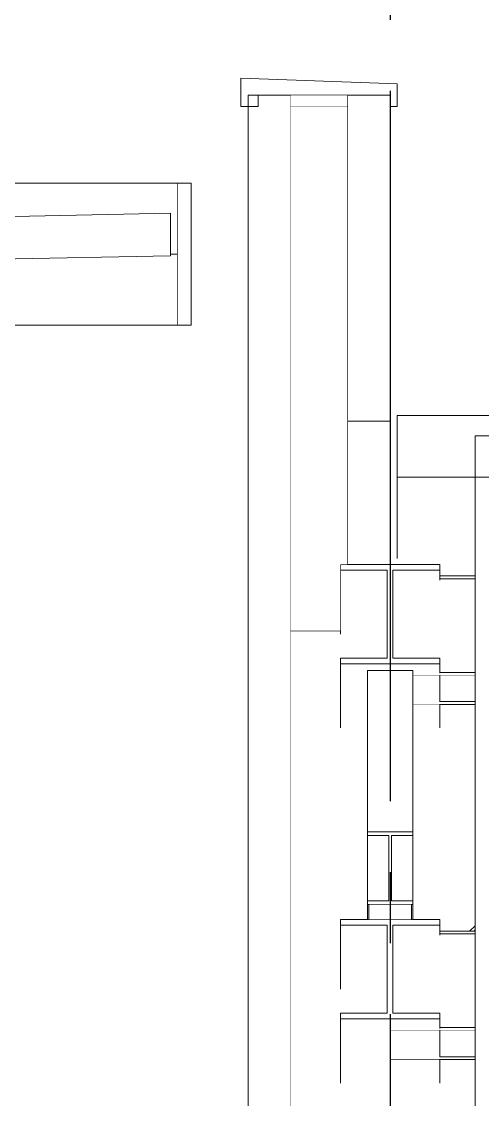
# Model space of a CAD drawing. Extents: x -3080 to 28500, y -1326 to 31609.
# Drawn here: x 1670.2 to 1832.5, y 28375.8 to 28755.2 of the extents above; entities that cross this region are included whole.
import ezdxf
from ezdxf.xclip import XClip

# ---------------------------------------------------------------- set-up
doc = ezdxf.new("R2010")
doc.units = 0
doc.header["$LTSCALE"] = 100
doc.header["$XCLIPFRAME"] = 2
doc.linetypes.add('188K-SM-07-F10-MECH-CR PIPE-Y2257103$0$X-S-FAB_SL ALL$0$COL-CEN-LIN', pattern=[3.25, 2.5, -0.25, 0.25, -0.25])
doc.linetypes.add('188K-SM-07-F10-MECH-CR PIPE-Y2257103$0$X-S-FAB_SL ALL$0$Wipeout_Contour', pattern=[1, 0, -1])
for name, color, linetype in [('0-xref', 8, 'Continuous'), ('188K-SM-07-F10-MECH-CR PIPE-Y2257103$0$X-S-FAB_SL ALL$0$A-ROOF', 7, 'Continuous'), ('188K-SM-07-F10-MECH-CR PIPE-Y2257103$0$X-S-FAB_SL ALL$0$A-WALL-EX', 7, 'Continuous'), ('188K-SM-07-F10-MECH-CR PIPE-Y2257103$0$X-S-FAB_SL ALL$0$A-WALL-IN', 7, 'Continuous'), ('188K-SM-07-F10-MECH-CR PIPE-Y2257103$0$X-S-FAB_SL ALL$0$ASP_1', 1, 'Continuous'), ('188K-SM-07-F10-MECH-CR PIPE-Y2257103$0$X-S-FAB_SL ALL$0$CCL', 15, '188K-SM-07-F10-MECH-CR PIPE-Y2257103$0$X-S-FAB_SL ALL$0$COL-CEN-LIN'), ('188K-SM-07-F10-MECH-CR PIPE-Y2257103$0$X-S-FAB_SL ALL$0$Hattch', 7, 'Continuous'), ('188K-SM-07-F10-MECH-CR PIPE-Y2257103$0$X-S-FAB_SL ALL$0$S-COL', 7, 'Continuous'), ('188K-SM-07-F10-MECH-CR PIPE-Y2257103$0$X-S-FAB_SL ALL$0$S-TRUSS', 7, 'Continuous')]:
    doc.layers.add(name, color=color, linetype=linetype)

# ---------------------------------------------------------------- blocks, each defined once
blk = doc.blocks.new('188K-SM-07-F10-MECH-CR PIPE-Y2257103$0$X-S-FAB_SL ALL$0$剖面元素_209_3', base_point=(23061.26, -8263.06))
at = {"layer": '188K-SM-07-F10-MECH-CR PIPE-Y2257103$0$X-S-FAB_SL ALL$0$A-WALL-EX', "color": 6, "lineweight": 0}
for p, q in [((24811.26, -5864.56), (24811.26, -6326.56)), ((24814.76, -5864.56), (24811.26, -5864.56)), ((24826.26, -5864.56), (24826.26, -6400.59))]:
    blk.add_line(p, q, dxfattribs=at)
blk = doc.blocks.new('188K-SM-07-F10-MECH-CR PIPE-Y2257103$0$X-S-FAB_SL ALL$0$剖面元素_226_3', base_point=(23061.26, -8263.06))
at = {"color": 254, "linetype": '188K-SM-07-F10-MECH-CR PIPE-Y2257103$0$X-S-FAB_SL ALL$0$Wipeout_Contour', "lineweight": 0, "ltscale": 614510.991416}
blk.add_wipeout([(24826.26, -6053.06), (24826.26, -6400.63), (24891.26, -6400), (24891.26, -6204.02), (24878.76, -6204.02), (24878.76, -6212.28), (24843.76, -6212.28), (24843.76, -6187.71), (24860.26, -6187.71), (24860.26, -6179.26), (24843.76, -6179.26), (24843.76, -6154.69), (24853.26, -6154.69), (24853.26, -6123.89), (24853.26, -6123.14), (24853.26, -6109.54), (24853.26, -6108.79), (24853.26, -6087.3), (24843.76, -6087.3), (24843.76, -6062.73), (24860.26, -6062.73), (24860.26, -6054.28), (24843.76, -6054.28), (24843.76, -6053.06)], dxfattribs=at).dxf.layer = '188K-SM-07-F10-MECH-CR PIPE-Y2257103$0$X-S-FAB_SL ALL$0$Hattch'
at = {"layer": '188K-SM-07-F10-MECH-CR PIPE-Y2257103$0$X-S-FAB_SL ALL$0$S-COL', "color": 8, "lineweight": 0}
for p, q in [((24826.26, -6053.06), (24843.76, -6053.06)), ((24826.26, -6400.63), (24826.26, -6400.59))]:
    blk.add_line(p, q, dxfattribs=at)
at = {"color": 254, "linetype": '188K-SM-07-F10-MECH-CR PIPE-Y2257103$0$X-S-FAB_SL ALL$0$Wipeout_Contour', "lineweight": 0, "ltscale": 384280.011972}
blk.add_wipeout([(24869.26, -6129.27), (24869.26, -6154.69), (24878.76, -6154.69), (24878.76, -6158.78), (24889.24, -6158.78), (24891.26, -6156.97), (24891.26, -6079.02), (24878.76, -6079.02), (24878.76, -6087.3), (24869.26, -6087.3), (24869.26, -6108.79), (24869.26, -6109.54), (24869.26, -6123.14), (24869.26, -6123.89), (24869.26, -6128.49)], dxfattribs=at).dxf.layer = '188K-SM-07-F10-MECH-CR PIPE-Y2257103$0$X-S-FAB_SL ALL$0$Hattch'
blk = doc.blocks.new('188K-SM-07-F10-MECH-CR PIPE-Y2257103$0$X-S-FAB_SL ALL$0$剖面元素_434_3', base_point=(23061.26, -8263.06))
at = {"layer": '188K-SM-07-F10-MECH-CR PIPE-Y2257103$0$X-S-FAB_SL ALL$0$A-WALL-EX', "color": 6, "lineweight": 0}
blk.add_line((24861.26, -5864.56), (24861.26, -5868.56), dxfattribs=at)
at = {"color": 254, "linetype": '188K-SM-07-F10-MECH-CR PIPE-Y2257103$0$X-S-FAB_SL ALL$0$Wipeout_Contour', "lineweight": 0, "ltscale": 102275.257752}
blk.add_wipeout([(24846.26, -5979.3), (24846.26, -6029.71), (24861.26, -6029.71), (24861.26, -5979.3)], dxfattribs=at).dxf.layer = '188K-SM-07-F10-MECH-CR PIPE-Y2257103$0$X-S-FAB_SL ALL$0$Hattch'
at = {"layer": '188K-SM-07-F10-MECH-CR PIPE-Y2257103$0$X-S-FAB_SL ALL$0$A-WALL-EX', "color": 6, "lineweight": 0}
for p, q in [((24846.26, -5864.56), (24846.26, -5979.3)), ((24861.26, -5868.56), (24861.26, -5979.3)), ((24861.26, -5979.3), (24846.26, -5979.3))]:
    blk.add_line(p, q, dxfattribs=at)
at = {"layer": '188K-SM-07-F10-MECH-CR PIPE-Y2257103$0$X-S-FAB_SL ALL$0$A-WALL-EX', "color": 8, "lineweight": 0}
for p, q in [((24846.26, -6029.71), (24846.26, -5979.3)), ((24861.26, -6029.71), (24861.26, -5979.3))]:
    blk.add_line(p, q, dxfattribs=at)
blk = doc.blocks.new('188K-SM-07-F10-MECH-CR PIPE-Y2257103$0$X-S-FAB_SL ALL$0$剖面元素_595_3', base_point=(23061.26, -8263.06))
at = {"layer": '188K-SM-07-F10-MECH-CR PIPE-Y2257103$0$X-S-FAB_SL ALL$0$A-ROOF', "color": 6, "lineweight": 0}
blk.add_line((35728.76, -5977.34), (24863.76, -5977.34), dxfattribs=at)
at = {"color": 254, "linetype": '188K-SM-07-F10-MECH-CR PIPE-Y2257103$0$X-S-FAB_SL ALL$0$Wipeout_Contour', "lineweight": 0, "ltscale": 102375.885767}
blk.add_wipeout([(24863.76, -5999.05), (24863.76, -6027.67), (24891.26, -6027.67), (24891.26, -5999.05)], dxfattribs=at).dxf.layer = '188K-SM-07-F10-MECH-CR PIPE-Y2257103$0$X-S-FAB_SL ALL$0$Hattch'
at = {"layer": '188K-SM-07-F10-MECH-CR PIPE-Y2257103$0$X-S-FAB_SL ALL$0$A-ROOF', "color": 6, "lineweight": 0}
for p in [(24863.76, -5977.34), (35728.76, -5999.05)]:
    blk.add_line(p, (24863.76, -5999.05), dxfattribs=at)
at = {"layer": '188K-SM-07-F10-MECH-CR PIPE-Y2257103$0$X-S-FAB_SL ALL$0$A-ROOF', "color": 8, "lineweight": 0}
blk.add_line((24863.76, -5999.05), (24863.76, -6027.67), dxfattribs=at)
blk = doc.blocks.new('188K-SM-07-F10-MECH-CR PIPE-Y2257103$0$X-S-FAB_SL ALL$0$剖面元素_604_3', base_point=(23061.26, -8263.06))
at = {"layer": '188K-SM-07-F10-MECH-CR PIPE-Y2257103$0$X-S-FAB_SL ALL$0$A-WALL-EX', "color": 6, "lineweight": 0}
for p, q in [((24808.76, -5858.56), (24808.76, -5868.56)), ((24808.76, -5858.56), (24863.76, -5860.56)), ((24863.76, -5860.56), (24863.76, -5868.56)), ((24814.76, -5864.56), (24814.76, -5868.56)), ((24826.26, -5864.56), (24814.76, -5864.56)), ((24846.26, -5864.56), (24826.26, -5864.56)), ((24861.26, -5864.56), (24846.26, -5864.56)), ((24814.76, -5868.56), (24808.76, -5868.56)), ((24863.76, -5868.56), (24861.26, -5868.56))]:
    blk.add_line(p, q, dxfattribs=at)
blk = doc.blocks.new('188K-SM-07-F10-MECH-CR PIPE-Y2257103$0$X-S-FAB_SL ALL$0$剖面元素_611_3', base_point=(23061.26, -8263.06))
at = {"layer": '188K-SM-07-F10-MECH-CR PIPE-Y2257103$0$X-S-FAB_SL ALL$0$A-WALL-EX', "color": 6, "lineweight": 0}
for p, q in [((24786.26, -5895.56), (24786.26, -5945.56)), ((24791.26, -5895.56), (24786.26, -5895.56)), ((24791.26, -5895.56), (24791.26, -5945.56)), ((24791.26, -5945.56), (24786.26, -5945.56))]:
    blk.add_line(p, q, dxfattribs=at)
blk = doc.blocks.new('188K-SM-07-F10-MECH-CR PIPE-Y2257103$0$X-S-FAB_SL ALL$0$剖面元素_612_3', base_point=(23061.26, -8263.06))
at = {"color": 254, "linetype": '188K-SM-07-F10-MECH-CR PIPE-Y2257103$0$X-S-FAB_SL ALL$0$Wipeout_Contour', "lineweight": 0, "ltscale": 175874.474158}
blk.add_wipeout([(24786.26, -5895.56), (23866.26, -5895.56), (23866.26, -5920.56), (24063.34, -5920.56), (24783.97, -5906.11), (24783.97, -5920.56), (24786.26, -5920.56)], dxfattribs=at).dxf.layer = '188K-SM-07-F10-MECH-CR PIPE-Y2257103$0$X-S-FAB_SL ALL$0$Hattch'
at = {"layer": '188K-SM-07-F10-MECH-CR PIPE-Y2257103$0$X-S-FAB_SL ALL$0$A-WALL-EX', "color": 8, "lineweight": 0}
blk.add_line((24786.26, -5895.56), (23866.26, -5895.56), dxfattribs=at)
at = {"color": 254, "linetype": '188K-SM-07-F10-MECH-CR PIPE-Y2257103$0$X-S-FAB_SL ALL$0$Wipeout_Contour', "lineweight": 0, "ltscale": 728692.584926}
blk.add_wipeout([(23876.26, -5945.56), (23944.91, -5945.56), (23944.87, -5943.39), (23946.26, -5943.36), (23946.26, -5943.06), (23961, -5943.06), (24330.06, -5935.68), (24330.06, -5935.56), (24336, -5935.56), (24696.26, -5928.36), (24696.26, -5928.06), (24711, -5928.06), (24726.26, -5927.76), (24726.31, -5930.16), (24726.26, -5930.16), (24726.26, -5930.46), (24711.91, -5930.46), (24711.91, -5943.06), (24724.76, -5943.06), (24726.26, -5943.06), (24726.26, -5945.56), (24786.26, -5945.56), (24786.26, -5920.56), (24783.97, -5920.56), (24783.97, -5921.11), (23886.07, -5939.12), (23886.07, -5924.12), (24063.34, -5920.56), (23876.26, -5920.56)], dxfattribs=at).dxf.layer = '188K-SM-07-F10-MECH-CR PIPE-Y2257103$0$X-S-FAB_SL ALL$0$Hattch'
at = {"layer": '188K-SM-07-F10-MECH-CR PIPE-Y2257103$0$X-S-FAB_SL ALL$0$A-WALL-EX', "color": 8, "lineweight": 0}
for p, q in [((24786.26, -5920.56), (24783.97, -5920.56)), ((24786.26, -5945.56), (24726.26, -5945.56))]:
    blk.add_line(p, q, dxfattribs=at)
blk = doc.blocks.new('188K-SM-07-F10-MECH-CR PIPE-Y2257103$0$X-S-FAB_SL ALL$0$剖面元素_613_3', base_point=(23061.26, -8263.06))
at = {"layer": '188K-SM-07-F10-MECH-CR PIPE-Y2257103$0$X-S-FAB_SL ALL$0$A-ROOF', "color": 2, "lineweight": 0}
for p, q in [((24783.97, -5906.11), (23886.07, -5924.12)), ((24783.97, -5906.11), (24783.97, -5921.11)), ((24783.97, -5921.11), (23886.07, -5939.12))]:
    blk.add_line(p, q, dxfattribs=at)
blk = doc.blocks.new('188K-SM-07-F10-MECH-CR PIPE-Y2257103$0$X-S-FAB_SL ALL$0$剖面元素_843_3', base_point=(23061.26, -8263.06))
at = {"color": 254, "linetype": '188K-SM-07-F10-MECH-CR PIPE-Y2257103$0$X-S-FAB_SL ALL$0$Wipeout_Contour', "lineweight": 0, "ltscale": 102424.71987}
blk.add_wipeout([(24878.76, -6033.78), (24878.76, -6034.78), (24891.26, -6034.78), (24891.26, -6033.78)], dxfattribs=at).dxf.layer = '188K-SM-07-F10-MECH-CR PIPE-Y2257103$0$X-S-FAB_SL ALL$0$Hattch'
at = {"color": 254, "linetype": '188K-SM-07-F10-MECH-CR PIPE-Y2257103$0$X-S-FAB_SL ALL$0$Wipeout_Contour', "lineweight": 0, "ltscale": 153818.209519}
blk.add_wipeout([(24861.26, -6193.05), (24861.26, -6193.78), (24891.26, -6193.78), (24891.26, -6192.78), (24878.76, -6192.78), (24878.76, -6193.05)], dxfattribs=at).dxf.layer = '188K-SM-07-F10-MECH-CR PIPE-Y2257103$0$X-S-FAB_SL ALL$0$Hattch'
at = {"color": 254, "linetype": '188K-SM-07-F10-MECH-CR PIPE-Y2257103$0$X-S-FAB_SL ALL$0$Wipeout_Contour', "lineweight": 0, "ltscale": 204822.726375}
blk.add_wipeout([(24862.26, -6035.28), (24862.26, -6062.73), (24878.76, -6062.73), (24878.76, -6067.78), (24891.26, -6067.78), (24891.26, -6034.78), (24878.76, -6034.78), (24878.76, -6035.28)], dxfattribs=at).dxf.layer = '188K-SM-07-F10-MECH-CR PIPE-Y2257103$0$X-S-FAB_SL ALL$0$Hattch'
at = {"color": 254, "linetype": '188K-SM-07-F10-MECH-CR PIPE-Y2257103$0$X-S-FAB_SL ALL$0$Wipeout_Contour', "lineweight": 0, "ltscale": 205061.314476}
blk.add_wipeout([(24862.26, -6160.26), (24862.26, -6187.71), (24878.76, -6187.71), (24878.76, -6192.78), (24891.26, -6192.78), (24891.26, -6159.78), (24878.76, -6159.78), (24878.76, -6160.26)], dxfattribs=at).dxf.layer = '188K-SM-07-F10-MECH-CR PIPE-Y2257103$0$X-S-FAB_SL ALL$0$Hattch'
at = {"layer": '188K-SM-07-F10-MECH-CR PIPE-Y2257103$0$X-S-FAB_SL ALL$0$S-TRUSS', "color": 8, "lineweight": 0}
for p, q in [((24891.26, -6033.78), (24878.76, -6033.78)), ((24891.26, -6034.78), (24878.76, -6034.78)), ((24861.26, -6193.78), (24861.26, -6193.05)), ((24861.26, -6193.78), (24891.26, -6193.78)), ((24878.76, -6192.78), (24891.26, -6192.78))]:
    blk.add_line(p, q, dxfattribs=at)
at = {"color": 254, "linetype": '188K-SM-07-F10-MECH-CR PIPE-Y2257103$0$X-S-FAB_SL ALL$0$Wipeout_Contour', "lineweight": 0, "ltscale": 153654.608831}
blk.add_wipeout([(24869.26, -6068.07), (24869.26, -6068.78), (24891.26, -6068.78), (24891.26, -6067.78), (24878.76, -6067.78), (24878.76, -6068.07)], dxfattribs=at).dxf.layer = '188K-SM-07-F10-MECH-CR PIPE-Y2257103$0$X-S-FAB_SL ALL$0$Hattch'
at = {"color": 254, "linetype": '188K-SM-07-F10-MECH-CR PIPE-Y2257103$0$X-S-FAB_SL ALL$0$Wipeout_Contour', "lineweight": 0, "ltscale": 102543.699736}
blk.add_wipeout([(24878.76, -6158.78), (24878.76, -6159.78), (24891.26, -6159.78), (24891.26, -6158.78)], dxfattribs=at).dxf.layer = '188K-SM-07-F10-MECH-CR PIPE-Y2257103$0$X-S-FAB_SL ALL$0$Hattch'
at = {"layer": '188K-SM-07-F10-MECH-CR PIPE-Y2257103$0$X-S-FAB_SL ALL$0$S-TRUSS', "color": 8, "lineweight": 0}
for p, q in [((24891.26, -6068.78), (24869.26, -6068.78)), ((24891.26, -6067.78), (24878.76, -6067.78)), ((24878.76, -6158.78), (24889.24, -6158.78)), ((24878.76, -6159.78), (24891.26, -6159.78)), ((24890.74, -6158.78), (24891.26, -6158.78))]:
    blk.add_line(p, q, dxfattribs=at)
blk = doc.blocks.new('188K-SM-07-F10-MECH-CR PIPE-Y2257103$0$X-S-FAB_SL ALL$0$剖面元素_845_3', base_point=(23061.26, -8263.06))
at = {"color": 254, "linetype": '188K-SM-07-F10-MECH-CR PIPE-Y2257103$0$X-S-FAB_SL ALL$0$Wipeout_Contour', "lineweight": 0, "ltscale": 102740.351894}
blk.add_wipeout([(24990.15, -6068.78), (24906.26, -6143.6), (24906.26, -6144.94), (24991.65, -6068.78)], dxfattribs=at).dxf.layer = '188K-SM-07-F10-MECH-CR PIPE-Y2257103$0$X-S-FAB_SL ALL$0$Hattch'
at = {"color": 254, "linetype": '188K-SM-07-F10-MECH-CR PIPE-Y2257103$0$X-S-FAB_SL ALL$0$Wipeout_Contour', "lineweight": 0, "ltscale": 102563.926774}
blk.add_wipeout([(24889.24, -6158.78), (24890.74, -6158.78), (24891.26, -6158.31), (24891.26, -6156.97)], dxfattribs=at).dxf.layer = '188K-SM-07-F10-MECH-CR PIPE-Y2257103$0$X-S-FAB_SL ALL$0$Hattch'
at = {"color": 254, "linetype": '188K-SM-07-F10-MECH-CR PIPE-Y2257103$0$X-S-FAB_SL ALL$0$Wipeout_Contour', "lineweight": 0, "ltscale": 102797.420476}
blk.add_wipeout([(25011.18, -6068.78), (24910.27, -6158.78), (24911.77, -6158.78), (25012.69, -6068.78)], dxfattribs=at).dxf.layer = '188K-SM-07-F10-MECH-CR PIPE-Y2257103$0$X-S-FAB_SL ALL$0$Hattch'
at = {"color": 254, "linetype": '188K-SM-07-F10-MECH-CR PIPE-Y2257103$0$X-S-FAB_SL ALL$0$Wipeout_Contour', "lineweight": 0, "ltscale": 76924.630979}
blk.add_wipeout([(24890.74, -6158.78), (24891.26, -6158.78), (24891.26, -6158.31)], dxfattribs=at).dxf.layer = '188K-SM-07-F10-MECH-CR PIPE-Y2257103$0$X-S-FAB_SL ALL$0$Hattch'
at = {"layer": '188K-SM-07-F10-MECH-CR PIPE-Y2257103$0$X-S-FAB_SL ALL$0$S-TRUSS', "color": 8, "lineweight": 0}
for p, q in [((24889.24, -6158.78), (24891.26, -6156.97)), ((24889.24, -6158.78), (24890.74, -6158.78)), ((24890.74, -6158.78), (24891.26, -6158.31))]:
    blk.add_line(p, q, dxfattribs=at)
at = {"color": 254, "linetype": '188K-SM-07-F10-MECH-CR PIPE-Y2257103$0$X-S-FAB_SL ALL$0$Wipeout_Contour', "lineweight": 0, "ltscale": 128425.456609}
blk.add_wipeout([(24991.65, -6068.78), (24906.26, -6144.94), (24906.26, -6158.78), (24910.27, -6158.78), (25011.18, -6068.78)], dxfattribs=at).dxf.layer = '188K-SM-07-F10-MECH-CR PIPE-Y2257103$0$X-S-FAB_SL ALL$0$Hattch'
at = {"layer": '188K-SM-07-F10-MECH-CR PIPE-Y2257103$0$X-S-FAB_SL ALL$0$S-TRUSS', "color": 8, "lineweight": 0}
for p, q in [((24906.26, -6144.94), (24991.65, -6068.78)), ((24906.26, -6143.6), (24990.15, -6068.78)), ((24910.27, -6158.78), (25011.18, -6068.78)), ((24911.77, -6158.78), (25012.69, -6068.78)), ((24990.15, -6068.78), (24991.65, -6068.78)), ((25011.18, -6068.78), (25012.69, -6068.78)), ((24910.27, -6158.78), (24911.77, -6158.78))]:
    blk.add_line(p, q, dxfattribs=at)
blk = doc.blocks.new('188K-SM-07-F10-MECH-CR PIPE-Y2257103$0$X-S-FAB_SL ALL$0$剖面元素_846_3', base_point=(23061.26, -8263.06))
at = {"color": 254, "linetype": '188K-SM-07-F10-MECH-CR PIPE-Y2257103$0$X-S-FAB_SL ALL$0$Wipeout_Contour', "lineweight": 0, "ltscale": 102461.709439}
blk.add_wipeout([(24891.26, -6068.78), (24878.76, -6068.78), (24878.76, -6078.02), (24891.26, -6078.02)], dxfattribs=at).dxf.layer = '188K-SM-07-F10-MECH-CR PIPE-Y2257103$0$X-S-FAB_SL ALL$0$Hattch'
at = {"color": 254, "linetype": '188K-SM-07-F10-MECH-CR PIPE-Y2257103$0$X-S-FAB_SL ALL$0$Wipeout_Contour', "lineweight": 0, "ltscale": 153832.90656}
blk.add_wipeout([(24861.26, -6203.12), (24861.26, -6204.02), (24891.26, -6204.02), (24891.26, -6203.02), (24878.76, -6203.02), (24878.76, -6203.12)], dxfattribs=at).dxf.layer = '188K-SM-07-F10-MECH-CR PIPE-Y2257103$0$X-S-FAB_SL ALL$0$Hattch'
at = {"layer": '188K-SM-07-F10-MECH-CR PIPE-Y2257103$0$X-S-FAB_SL ALL$0$S-TRUSS', "color": 8, "lineweight": 0}
blk.add_line((24861.26, -6204.02), (24861.26, -6203.12), dxfattribs=at)
at = {"color": 254, "linetype": '188K-SM-07-F10-MECH-CR PIPE-Y2257103$0$X-S-FAB_SL ALL$0$Wipeout_Contour', "lineweight": 0, "ltscale": 153669.024835}
blk.add_wipeout([(24869.26, -6079.02), (24891.26, -6079.02), (24891.26, -6078.02), (24878.76, -6078.02), (24878.76, -6078.15), (24869.26, -6078.15)], dxfattribs=at).dxf.layer = '188K-SM-07-F10-MECH-CR PIPE-Y2257103$0$X-S-FAB_SL ALL$0$Hattch'
at = {"color": 254, "linetype": '188K-SM-07-F10-MECH-CR PIPE-Y2257103$0$X-S-FAB_SL ALL$0$Wipeout_Contour', "lineweight": 0, "ltscale": 102581.409146}
blk.add_wipeout([(24878.76, -6193.78), (24878.76, -6203.02), (24891.26, -6203.02), (24891.26, -6193.78)], dxfattribs=at).dxf.layer = '188K-SM-07-F10-MECH-CR PIPE-Y2257103$0$X-S-FAB_SL ALL$0$Hattch'
at = {"layer": '188K-SM-07-F10-MECH-CR PIPE-Y2257103$0$X-S-FAB_SL ALL$0$S-TRUSS', "color": 8, "lineweight": 0}
for p, q in [((24891.26, -6078.02), (24878.76, -6078.02)), ((24891.26, -6079.02), (24869.26, -6079.02)), ((24878.76, -6203.02), (24891.26, -6203.02)), ((24861.26, -6204.02), (24891.26, -6204.02))]:
    blk.add_line(p, q, dxfattribs=at)
blk = doc.blocks.new('188K-SM-07-F10-MECH-CR PIPE-Y2257103$0$X-S-FAB_SL ALL$0$剖面元素_962_3', base_point=(23061.26, -8263.06))
at = {"layer": '188K-SM-07-F10-MECH-CR PIPE-Y2257103$0$X-S-FAB_SL ALL$0$S-TRUSS', "color": 3, "lineweight": 0}
for p, q in [((24878.76, -6029.71), (24843.76, -6029.71)), ((24860.26, -6062.73), (24843.76, -6062.73)), ((24878.76, -6062.73), (24862.26, -6062.73)), ((24878.76, -6154.69), (24843.76, -6154.69)), ((24860.26, -6187.71), (24843.76, -6187.71)), ((24878.76, -6187.71), (24862.26, -6187.71))]:
    blk.add_line(p, q, dxfattribs=at)
at = {"color": 254, "linetype": '188K-SM-07-F10-MECH-CR PIPE-Y2257103$0$X-S-FAB_SL ALL$0$Wipeout_Contour', "lineweight": 0, "ltscale": 102304.683281}
blk.add_wipeout([(24843.76, -6031.71), (24843.76, -6054.28), (24860.26, -6054.28), (24860.26, -6031.71)], dxfattribs=at).dxf.layer = '188K-SM-07-F10-MECH-CR PIPE-Y2257103$0$X-S-FAB_SL ALL$0$Hattch'
at = {"color": 254, "linetype": '188K-SM-07-F10-MECH-CR PIPE-Y2257103$0$X-S-FAB_SL ALL$0$Wipeout_Contour', "lineweight": 0, "ltscale": 102367.615823}
blk.add_wipeout([(24862.26, -6035.28), (24878.76, -6035.28), (24878.76, -6031.71), (24862.26, -6031.71)], dxfattribs=at).dxf.layer = '188K-SM-07-F10-MECH-CR PIPE-Y2257103$0$X-S-FAB_SL ALL$0$Hattch'
at = {"color": 254, "linetype": '188K-SM-07-F10-MECH-CR PIPE-Y2257103$0$X-S-FAB_SL ALL$0$Wipeout_Contour', "lineweight": 0, "ltscale": 204735.470563}
blk.add_wipeout([(24843.76, -6064.73), (24843.76, -6087.3), (24853.26, -6087.3), (24853.26, -6067.12), (24869.26, -6067.12), (24869.26, -6068.07), (24878.76, -6068.07), (24878.76, -6064.73)], dxfattribs=at).dxf.layer = '188K-SM-07-F10-MECH-CR PIPE-Y2257103$0$X-S-FAB_SL ALL$0$Hattch'
at = {"color": 254, "linetype": '188K-SM-07-F10-MECH-CR PIPE-Y2257103$0$X-S-FAB_SL ALL$0$Wipeout_Contour', "lineweight": 0, "ltscale": 102423.95325}
blk.add_wipeout([(24843.76, -6156.69), (24843.76, -6179.26), (24860.26, -6179.26), (24860.26, -6156.69)], dxfattribs=at).dxf.layer = '188K-SM-07-F10-MECH-CR PIPE-Y2257103$0$X-S-FAB_SL ALL$0$Hattch'
at = {"color": 254, "linetype": '188K-SM-07-F10-MECH-CR PIPE-Y2257103$0$X-S-FAB_SL ALL$0$Wipeout_Contour', "lineweight": 0, "ltscale": 102486.627235}
blk.add_wipeout([(24862.26, -6156.69), (24862.26, -6160.26), (24878.76, -6160.26), (24878.76, -6156.69)], dxfattribs=at).dxf.layer = '188K-SM-07-F10-MECH-CR PIPE-Y2257103$0$X-S-FAB_SL ALL$0$Hattch'
at = {"color": 254, "linetype": '188K-SM-07-F10-MECH-CR PIPE-Y2257103$0$X-S-FAB_SL ALL$0$Wipeout_Contour', "lineweight": 0, "ltscale": 307536.152463}
blk.add_wipeout([(24843.76, -6189.71), (24843.76, -6212.28), (24878.76, -6212.28), (24878.76, -6204.02), (24861.26, -6204.02), (24861.26, -6203.12), (24878.76, -6203.12), (24878.76, -6193.78), (24861.26, -6193.78), (24861.26, -6193.05), (24878.76, -6193.05), (24878.76, -6189.71)], dxfattribs=at).dxf.layer = '188K-SM-07-F10-MECH-CR PIPE-Y2257103$0$X-S-FAB_SL ALL$0$Hattch'
at = {"layer": '188K-SM-07-F10-MECH-CR PIPE-Y2257103$0$X-S-FAB_SL ALL$0$S-TRUSS', "color": 3, "lineweight": 0}
for p, q in [((24843.76, -6029.71), (24843.76, -6031.71)), ((24860.26, -6031.71), (24843.76, -6031.71)), ((24860.26, -6031.71), (24860.26, -6062.73)), ((24862.26, -6031.71), (24862.26, -6062.73)), ((24878.76, -6031.71), (24862.26, -6031.71)), ((24878.76, -6029.71), (24878.76, -6031.71)), ((24843.76, -6062.73), (24843.76, -6064.73)), ((24878.76, -6062.73), (24878.76, -6064.73)), ((24878.76, -6064.73), (24843.76, -6064.73)), ((24843.76, -6154.69), (24843.76, -6156.69)), ((24860.26, -6156.69), (24843.76, -6156.69)), ((24860.26, -6156.69), (24860.26, -6187.71)), ((24862.26, -6156.69), (24862.26, -6187.71)), ((24878.76, -6156.69), (24862.26, -6156.69)), ((24878.76, -6154.69), (24878.76, -6156.69)), ((24843.76, -6187.71), (24843.76, -6189.71)), ((24878.76, -6187.71), (24878.76, -6189.71)), ((24878.76, -6189.71), (24843.76, -6189.71))]:
    blk.add_line(p, q, dxfattribs=at)
at = {"layer": '188K-SM-07-F10-MECH-CR PIPE-Y2257103$0$X-S-FAB_SL ALL$0$S-TRUSS', "color": 8, "lineweight": 0}
for p, q in [((24843.76, -6031.71), (24843.76, -6054.28)), ((24878.76, -6031.71), (24878.76, -6035.28)), ((24843.76, -6064.73), (24843.76, -6087.3)), ((24843.76, -6156.69), (24843.76, -6179.26)), ((24878.76, -6156.69), (24878.76, -6160.26)), ((24843.76, -6189.71), (24843.76, -6212.28)), ((24878.76, -6189.71), (24878.76, -6193.05)), ((24878.76, -6193.78), (24878.76, -6203.12)), ((24878.76, -6204.02), (24878.76, -6212.28))]:
    blk.add_line(p, q, dxfattribs=at)
at = {"color": 254, "linetype": '188K-SM-07-F10-MECH-CR PIPE-Y2257103$0$X-S-FAB_SL ALL$0$Wipeout_Contour', "lineweight": 0, "ltscale": 102419.024206}
blk.add_wipeout([(24878.76, -6068.78), (24869.26, -6068.78), (24869.26, -6078.15), (24878.76, -6078.15)], dxfattribs=at).dxf.layer = '188K-SM-07-F10-MECH-CR PIPE-Y2257103$0$X-S-FAB_SL ALL$0$Hattch'
at = {"layer": '188K-SM-07-F10-MECH-CR PIPE-Y2257103$0$X-S-FAB_SL ALL$0$S-TRUSS', "color": 8, "lineweight": 0}
blk.add_line((24878.76, -6064.73), (24878.76, -6068.07), dxfattribs=at)
at = {"color": 254, "linetype": '188K-SM-07-F10-MECH-CR PIPE-Y2257103$0$X-S-FAB_SL ALL$0$Wipeout_Contour', "lineweight": 0, "ltscale": 102428.23105}
blk.add_wipeout([(24869.26, -6079.02), (24869.26, -6087.3), (24878.76, -6087.3), (24878.76, -6079.02)], dxfattribs=at).dxf.layer = '188K-SM-07-F10-MECH-CR PIPE-Y2257103$0$X-S-FAB_SL ALL$0$Hattch'
at = {"layer": '188K-SM-07-F10-MECH-CR PIPE-Y2257103$0$X-S-FAB_SL ALL$0$S-TRUSS', "color": 8, "lineweight": 0}
for p, q in [((24878.76, -6068.78), (24878.76, -6078.15)), ((24878.76, -6079.02), (24878.76, -6087.3))]:
    blk.add_line(p, q, dxfattribs=at)
blk = doc.blocks.new('188K-SM-07-F10-MECH-CR PIPE-Y2257103$0$X-S-FAB_SL ALL$0$剖面元素_980_3', base_point=(23061.26, -8263.06))
at = {"color": 254, "linetype": '188K-SM-07-F10-MECH-CR PIPE-Y2257103$0$X-S-FAB_SL ALL$0$Wipeout_Contour', "lineweight": 0, "ltscale": 102414.466924}
blk.add_wipeout([(24853.26, -6149.46), (24853.26, -6154.69), (24853.76, -6154.69), (24853.76, -6149.46)], dxfattribs=at).dxf.layer = '188K-SM-07-F10-MECH-CR PIPE-Y2257103$0$X-S-FAB_SL ALL$0$Hattch'
at = {"color": 254, "linetype": '188K-SM-07-F10-MECH-CR PIPE-Y2257103$0$X-S-FAB_SL ALL$0$Wipeout_Contour', "lineweight": 0, "ltscale": 102474.651607}
blk.add_wipeout([(24869.26, -6149.46), (24868.76, -6149.46), (24868.76, -6154.69), (24869.26, -6154.69)], dxfattribs=at).dxf.layer = '188K-SM-07-F10-MECH-CR PIPE-Y2257103$0$X-S-FAB_SL ALL$0$Hattch'
at = {"color": 254, "linetype": '188K-SM-07-F10-MECH-CR PIPE-Y2257103$0$X-S-FAB_SL ALL$0$Wipeout_Contour', "lineweight": 0, "ltscale": 102446.280426}
blk.add_wipeout([(24861.76, -6125.14), (24861.76, -6148.18), (24869.26, -6148.18), (24869.26, -6125.14)], dxfattribs=at).dxf.layer = '188K-SM-07-F10-MECH-CR PIPE-Y2257103$0$X-S-FAB_SL ALL$0$Hattch'
at = {"layer": '188K-SM-07-F10-MECH-CR PIPE-Y2257103$0$X-S-FAB_SL ALL$0$S-TRUSS', "color": 3, "lineweight": 0}
blk.add_line((24869.26, -6148.18), (24869.26, -6149.46), dxfattribs=at)
at = {"layer": '188K-SM-07-F10-MECH-CR PIPE-Y2257103$0$X-S-FAB_SL ALL$0$S-TRUSS', "color": 8, "lineweight": 0}
blk.add_line((24869.26, -6149.46), (24869.26, -6154.69), dxfattribs=at)
at = {"color": 254, "linetype": '188K-SM-07-F10-MECH-CR PIPE-Y2257103$0$X-S-FAB_SL ALL$0$Wipeout_Contour', "lineweight": 0, "ltscale": 102407.739876}
blk.add_wipeout([(24869.26, -6103.41), (24853.26, -6103.41), (24853.26, -6123.86), (24869.26, -6123.86)], dxfattribs=at).dxf.layer = '188K-SM-07-F10-MECH-CR PIPE-Y2257103$0$X-S-FAB_SL ALL$0$Hattch'
at = {"layer": '188K-SM-07-F10-MECH-CR PIPE-Y2257103$0$X-S-FAB_SL ALL$0$S-TRUSS', "color": 3, "lineweight": 0}
blk.add_line((24869.26, -6123.86), (24869.26, -6125.14), dxfattribs=at)
at = {"layer": '188K-SM-07-F10-MECH-CR PIPE-Y2257103$0$X-S-FAB_SL ALL$0$S-TRUSS', "color": 8, "lineweight": 0}
blk.add_line((24869.26, -6148.18), (24869.26, -6125.14), dxfattribs=at)
at = {"color": 254, "linetype": '188K-SM-07-F10-MECH-CR PIPE-Y2257103$0$X-S-FAB_SL ALL$0$Wipeout_Contour', "lineweight": 0, "ltscale": 102380.714531}
blk.add_wipeout([(24853.26, -6103.41), (24869.26, -6103.41), (24869.26, -6067.12), (24853.26, -6067.12)], dxfattribs=at).dxf.layer = '188K-SM-07-F10-MECH-CR PIPE-Y2257103$0$X-S-FAB_SL ALL$0$Hattch'
at = {"color": 254, "linetype": '188K-SM-07-F10-MECH-CR PIPE-Y2257103$0$X-S-FAB_SL ALL$0$Wipeout_Contour', "lineweight": 0, "ltscale": 102413.271159}
blk.add_wipeout([(24853.26, -6125.14), (24853.26, -6148.18), (24860.76, -6148.18), (24860.76, -6125.14)], dxfattribs=at).dxf.layer = '188K-SM-07-F10-MECH-CR PIPE-Y2257103$0$X-S-FAB_SL ALL$0$Hattch'
at = {"layer": '188K-SM-07-F10-MECH-CR PIPE-Y2257103$0$X-S-FAB_SL ALL$0$S-TRUSS', "color": 8, "lineweight": 0}
for p, q in [((24869.26, -6067.12), (24853.26, -6067.12)), ((24853.26, -6103.41), (24853.26, -6067.12)), ((24869.26, -6103.41), (24869.26, -6067.12)), ((24853.26, -6123.86), (24853.26, -6103.41)), ((24869.26, -6123.86), (24869.26, -6103.41)), ((24853.26, -6148.18), (24853.26, -6125.14)), ((24853.26, -6149.46), (24853.26, -6154.69))]:
    blk.add_line(p, q, dxfattribs=at)
at = {"layer": '188K-SM-07-F10-MECH-CR PIPE-Y2257103$0$X-S-FAB_SL ALL$0$S-TRUSS', "color": 3, "lineweight": 0}
for p, q in [((24853.26, -6123.86), (24853.26, -6125.14)), ((24869.26, -6123.86), (24853.26, -6123.86)), ((24860.76, -6125.14), (24853.26, -6125.14)), ((24860.76, -6125.14), (24860.76, -6148.18)), ((24861.76, -6125.14), (24861.76, -6148.18)), ((24869.26, -6125.14), (24861.76, -6125.14)), ((24853.26, -6148.18), (24853.26, -6149.46)), ((24860.76, -6148.18), (24853.26, -6148.18)), ((24869.26, -6149.46), (24853.26, -6149.46)), ((24869.26, -6148.18), (24861.76, -6148.18))]:
    blk.add_line(p, q, dxfattribs=at)
blk = doc.blocks.new('188K-SM-07-F10-MECH-CR PIPE-Y2257103$0$X-S-FAB_SL ALL$0$剖面元素_1451_3', base_point=(23061.26, -8263.06))
at = {"color": 254, "linetype": '188K-SM-07-F10-MECH-CR PIPE-Y2257103$0$X-S-FAB_SL ALL$0$Wipeout_Contour', "lineweight": 0, "ltscale": 204433.686139}
blk.add_wipeout([(24846.26, -5868.56), (24826.26, -5868.56), (24826.26, -6053.06), (24843.76, -6053.06), (24843.76, -6047.36), (24843.76, -6045.14), (24843.76, -6029.71), (24846.26, -6029.71)], dxfattribs=at).dxf.layer = '188K-SM-07-F10-MECH-CR PIPE-Y2257103$0$X-S-FAB_SL ALL$0$Hattch'
at = {"layer": '188K-SM-07-F10-MECH-CR PIPE-Y2257103$0$X-S-FAB_SL ALL$0$A-WALL-EX', "color": 8, "lineweight": 0}
blk.add_line((24826.26, -5868.56), (24846.26, -5868.56), dxfattribs=at)
blk = doc.blocks.new('188K-SM-07-F10-MECH-CR PIPE-Y2257103$0$X-S-FAB_SL ALL$0$剖面元素_2123_3', base_point=(23061.26, -8263.06))
at = {"color": 254, "linetype": '188K-SM-07-F10-MECH-CR PIPE-Y2257103$0$X-S-FAB_SL ALL$0$Wipeout_Contour', "lineweight": 0, "ltscale": 102078.916698}
blk.add_wipeout([(24826.26, -5864.56), (24826.26, -5868.56), (24846.26, -5868.56), (24846.26, -5864.56)], dxfattribs=at).dxf.layer = '188K-SM-07-F10-MECH-CR PIPE-Y2257103$0$X-S-FAB_SL ALL$0$Hattch'
blk = doc.blocks.new('188K-SM-07-F10-MECH-CR PIPE-Y2257103$0$X-S-FAB_SL ALL$0$剖面元素_2182_3', base_point=(23061.26, -8263.06))
at = {"color": 254, "linetype": '188K-SM-07-F10-MECH-CR PIPE-Y2257103$0$X-S-FAB_SL ALL$0$Wipeout_Contour', "lineweight": 0, "ltscale": 102444.55938}
blk.add_wipeout([(24868.76, -6149.46), (24853.76, -6149.46), (24853.76, -6154.69), (24868.76, -6154.69)], dxfattribs=at).dxf.layer = '188K-SM-07-F10-MECH-CR PIPE-Y2257103$0$X-S-FAB_SL ALL$0$Hattch'
at = {"layer": '188K-SM-07-F10-MECH-CR PIPE-Y2257103$0$X-S-FAB_SL ALL$0$S-TRUSS', "color": 8, "lineweight": 0}
for p, q in [((24853.76, -6154.69), (24853.76, -6149.46)), ((24868.76, -6154.69), (24868.76, -6149.46))]:
    blk.add_line(p, q, dxfattribs=at)
blk = doc.blocks.new('188K-SM-07-F10-MECH-CR PIPE-Y2257103$0$X-S-FAB_SL ALL$0$剖面元素_2207_3', base_point=(23061.26, -8263.06))
at = {"layer": '188K-SM-07-F10-MECH-CR PIPE-Y2257103$0$X-S-FAB_SL ALL$0$A-WALL-IN', "color": 3, "lineweight": 0}
for p, q in [((24891.26, -5984.5), (24891.26, -6400)), ((24906.26, -5984.5), (24891.26, -5984.5))]:
    blk.add_line(p, q, dxfattribs=at)
blk = doc.blocks.new('188K-SM-07-F10-MECH-CR PIPE-Y2257103$0$X-S-FAB_SL ALL$0$A$C2e9ab586')
at = {"layer": '188K-SM-07-F10-MECH-CR PIPE-Y2257103$0$X-S-FAB_SL ALL$0$A-ROOF', "lineweight": 0}
blk.add_blockref('188K-SM-07-F10-MECH-CR PIPE-Y2257103$0$X-S-FAB_SL ALL$0$剖面元素_595_3', (-28106.39, 285), dxfattribs=at)
at = {"layer": '188K-SM-07-F10-MECH-CR PIPE-Y2257103$0$X-S-FAB_SL ALL$0$A-WALL-EX', "lineweight": 0}
for name in ['188K-SM-07-F10-MECH-CR PIPE-Y2257103$0$X-S-FAB_SL ALL$0$剖面元素_209_3', '188K-SM-07-F10-MECH-CR PIPE-Y2257103$0$X-S-FAB_SL ALL$0$剖面元素_434_3', '188K-SM-07-F10-MECH-CR PIPE-Y2257103$0$X-S-FAB_SL ALL$0$剖面元素_611_3']:
    blk.add_blockref(name, (-28106.39, 285), dxfattribs=at)
for name in ['188K-SM-07-F10-MECH-CR PIPE-Y2257103$0$X-S-FAB_SL ALL$0$剖面元素_604_3', '188K-SM-07-F10-MECH-CR PIPE-Y2257103$0$X-S-FAB_SL ALL$0$剖面元素_612_3']:
    blk.add_blockref(name, (-28106.39, 285), dxfattribs=at)
at = {"layer": '188K-SM-07-F10-MECH-CR PIPE-Y2257103$0$X-S-FAB_SL ALL$0$S-COL', "lineweight": 0}
blk.add_blockref('188K-SM-07-F10-MECH-CR PIPE-Y2257103$0$X-S-FAB_SL ALL$0$剖面元素_226_3', (-28106.39, 285), dxfattribs=at)
at = {"layer": '188K-SM-07-F10-MECH-CR PIPE-Y2257103$0$X-S-FAB_SL ALL$0$A-ROOF', "lineweight": 0}
blk.add_blockref('188K-SM-07-F10-MECH-CR PIPE-Y2257103$0$X-S-FAB_SL ALL$0$剖面元素_613_3', (-28106.39, 285), dxfattribs=at)
at = {"layer": '188K-SM-07-F10-MECH-CR PIPE-Y2257103$0$X-S-FAB_SL ALL$0$S-TRUSS', "lineweight": 0}
blk.add_blockref('188K-SM-07-F10-MECH-CR PIPE-Y2257103$0$X-S-FAB_SL ALL$0$剖面元素_843_3', (-28106.39, 285), dxfattribs=at)
blk.add_blockref('188K-SM-07-F10-MECH-CR PIPE-Y2257103$0$X-S-FAB_SL ALL$0$剖面元素_845_3', (-28106.39, 285), dxfattribs=at)
blk.add_blockref('188K-SM-07-F10-MECH-CR PIPE-Y2257103$0$X-S-FAB_SL ALL$0$剖面元素_846_3', (-28106.39, 285), dxfattribs=at)
at = {"layer": '188K-SM-07-F10-MECH-CR PIPE-Y2257103$0$X-S-FAB_SL ALL$0$A-WALL-IN', "lineweight": 0}
blk.add_blockref('188K-SM-07-F10-MECH-CR PIPE-Y2257103$0$X-S-FAB_SL ALL$0$剖面元素_2207_3', (-28106.39, 285), dxfattribs=at)
at = {"layer": '188K-SM-07-F10-MECH-CR PIPE-Y2257103$0$X-S-FAB_SL ALL$0$S-TRUSS', "lineweight": 0}
blk.add_blockref('188K-SM-07-F10-MECH-CR PIPE-Y2257103$0$X-S-FAB_SL ALL$0$剖面元素_962_3', (-28106.39, 285), dxfattribs=at)
at = {"layer": '188K-SM-07-F10-MECH-CR PIPE-Y2257103$0$X-S-FAB_SL ALL$0$A-WALL-EX', "lineweight": 0}
blk.add_blockref('188K-SM-07-F10-MECH-CR PIPE-Y2257103$0$X-S-FAB_SL ALL$0$剖面元素_1451_3', (-28106.39, 285), dxfattribs=at)
at = {"layer": '188K-SM-07-F10-MECH-CR PIPE-Y2257103$0$X-S-FAB_SL ALL$0$S-TRUSS', "lineweight": 0}
blk.add_blockref('188K-SM-07-F10-MECH-CR PIPE-Y2257103$0$X-S-FAB_SL ALL$0$剖面元素_980_3', (-28106.39, 285), dxfattribs=at)
at = {"layer": '188K-SM-07-F10-MECH-CR PIPE-Y2257103$0$X-S-FAB_SL ALL$0$A-WALL-EX', "lineweight": 0}
blk.add_blockref('188K-SM-07-F10-MECH-CR PIPE-Y2257103$0$X-S-FAB_SL ALL$0$剖面元素_2123_3', (-28106.39, 285), dxfattribs=at)
at = {"layer": '188K-SM-07-F10-MECH-CR PIPE-Y2257103$0$X-S-FAB_SL ALL$0$S-TRUSS', "lineweight": 0}
blk.add_blockref('188K-SM-07-F10-MECH-CR PIPE-Y2257103$0$X-S-FAB_SL ALL$0$剖面元素_2182_3', (-28106.39, 285), dxfattribs=at)
blk = doc.blocks.new('188K-SM-07-F10-MECH-CR PIPE-Y2257103$0$X-S-FAB_SL ALL$0$A$Ceb448ab1')
at = {"layer": '188K-SM-07-F10-MECH-CR PIPE-Y2257103$0$X-S-FAB_SL ALL$0$CCL'}
blk.add_line((1800, 3600), (1800, 0), dxfattribs=at)
blk = doc.blocks.new('188K-SM-07-F10-MECH-CR PIPE-Y2257103$0$X-S-FAB_SL ALL')
at = {"layer": '188K-SM-07-F10-MECH-CR PIPE-Y2257103$0$X-S-FAB_SL ALL$0$ASP_1'}
blk.add_blockref('188K-SM-07-F10-MECH-CR PIPE-Y2257103$0$X-S-FAB_SL ALL$0$A$C2e9ab586', (23632.864, -73288.977), dxfattribs=at)
at = {"layer": '188K-SM-07-F10-MECH-CR PIPE-Y2257103$0$X-S-FAB_SL ALL$0$CCL'}
blk.add_blockref('188K-SM-07-F10-MECH-CR PIPE-Y2257103$0$X-S-FAB_SL ALL$0$A$Ceb448ab1', (-4473.521, -73553.977), dxfattribs=at)
blk = doc.blocks.new('188K-SM-07-F10-MECH-CR PIPE-Y2257103')
ref = blk.add_blockref('188K-SM-07-F10-MECH-CR PIPE-Y2257103$0$X-S-FAB_SL ALL', (4473.521, 99334.763))
XClip(ref).set_block_clipping_path([(-7553.4648570136, -75341.9369645483), (24026.2025623869, -67725.7696244382)])

msp = doc.modelspace()

# ---------------------------------------------------------------- block references
at = {"layer": '0-xref'}
msp.add_blockref('188K-SM-07-F10-MECH-CR PIPE-Y2257103', (0, 0), dxfattribs=at)

doc.saveas('drawing.dxf')
